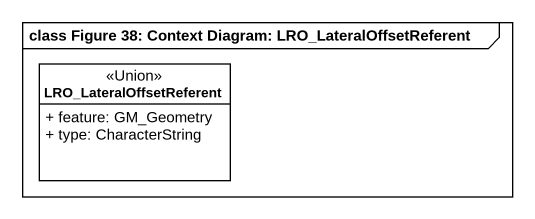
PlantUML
@startuml
mainframe class Figure 38: Context Diagram: LRO_LateralOffsetReferent
hide circle
hide empty members
skinparam classAttributeIconSize 0
class LRO_LateralOffsetReferent <<Union>> {
  + feature: GM_Geometry
  + type: CharacterString
}
@enduml
